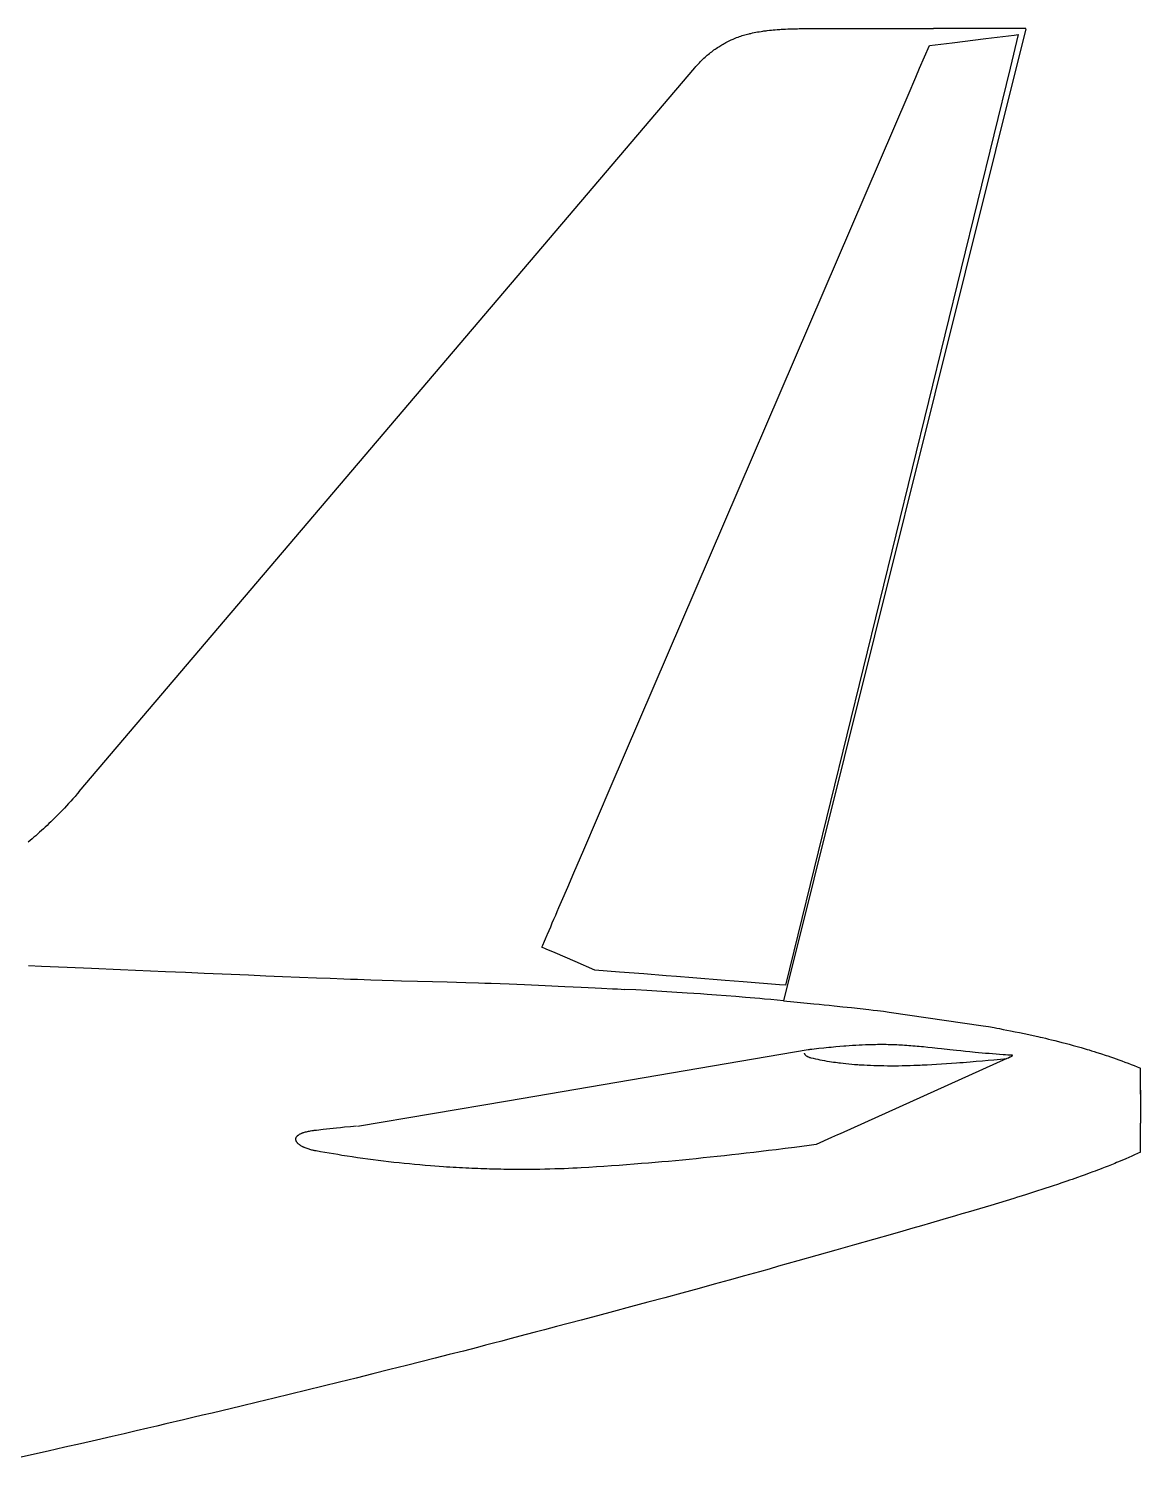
# Model space of a CAD drawing. Extents: x -62750 to 17911, y -49048 to 6133.
# Drawn here: x -32273 to -25177, y -3088 to 6039 of the extents above; entities that cross this region are included whole.
import ezdxf

# ---------------------------------------------------------------- set-up
doc = ezdxf.new("R2010")
doc.units = 0
doc.linetypes.add('DASHED', pattern=[15, 12, -3])
doc.layers.get('0').update_dxf_attribs({"linetype": 'CONTINUOUS'})

msp = doc.modelspace()

# ---------------------------------------------------------------- linework, layer by layer
at = {"color": 7}
for p, q in [((-25907.7, 6036.7), (-27453.9, -167.1)), ((-25907.3, 6038.6), (-26496.3, 6038.5)), ((-25955.9, 6000.4), (-26008.6, 5785)), ((-31949.9, 1168.6), (-28020.9, 5787.4)), ((-26008.6, 5785), (-27362.6, 254.3)), ((-27362.6, 254.3), (-27441.4, -67.7)), ((-27441.4, -67.7), (-27481.1, -64.5)), ((-26029.5, -535.4), (-27092.8, -1015.7)), ((-25177.1, -1047.8), (-25177, -947.9)), ((-25177.1, -1111.9), (-25177.1, -1033.2))]:
    msp.add_line(p, q, dxfattribs=at)
at = {"color": 7, "linetype": 'DASHED', "ltscale": 0.000878249}
msp.add_line((-27453.9, -167.1), (-27453.9, -167.1), dxfattribs=at)
at = {"color": 7, "ltscale": 0.000811561}
msp.add_line((-27453.9, -167.1), (-27453.9, -167.1), dxfattribs=at)
at = {"color": 7, "linetype": 'DASHED', "ltscale": 6.71387e-05}
msp.add_line((-27453.9, -167.1), (-27453.9, -167.1), dxfattribs=at)
at = {"color": 7, "linetype": 'DASHED', "ltscale": 0.000885457}
msp.add_line((-27453.9, -167.1), (-27453.9, -167.1), dxfattribs=at)
at = {"color": 7, "linetype": 'DASHED', "ltscale": 0.098908}
msp.add_line((-25177.1, -1115.8), (-25177.1, -1111.9), dxfattribs=at)
at = {"color": 7, "ltscale": 0.17637}
msp.add_line((-25177.1, -1122.9), (-25177.1, -1115.8), dxfattribs=at)
at = {"color": 7, "ltscale": 0.00889}
msp.add_line((-25177.1, -1118.9), (-25177.1, -1118.5), dxfattribs=at)
at = {"color": 7, "linetype": 'DASHED', "ltscale": 0.032343}
msp.add_line((-25177.1, -1120.2), (-25177.1, -1118.9), dxfattribs=at)
at = {"color": 7, "ltscale": 0.157016}
msp.add_line((-25177.1, -1126.5), (-25177.1, -1120.2), dxfattribs=at)
at = {"color": 7, "linetype": 'DASHED', "ltscale": 0.055838}
msp.add_line((-25177.1, -1125.1), (-25177.1, -1122.9), dxfattribs=at)
at = {"color": 7, "ltscale": 0.077661}
msp.add_line((-25177.1, -1128.2), (-25177.1, -1125.1), dxfattribs=at)
at = {"color": 7, "linetype": 'DASHED', "ltscale": 0.055414}
msp.add_line((-25177.1, -1128.7), (-25177.1, -1126.5), dxfattribs=at)
at = {"color": 7, "linetype": 'DASHED', "ltscale": 0.057153}
msp.add_line((-25177.1, -1130.5), (-25177.1, -1128.2), dxfattribs=at)
at = {"color": 7, "ltscale": 0.059143}
msp.add_line((-25177.1, -1131), (-25177.1, -1128.7), dxfattribs=at)
at = {"color": 7, "ltscale": 0.029846}
msp.add_line((-25177.1, -1131.7), (-25177.1, -1130.5), dxfattribs=at)
at = {"color": 7, "linetype": 'DASHED', "ltscale": 0.030432}
msp.add_line((-25177.1, -1132.3), (-25177.1, -1131), dxfattribs=at)
at = {"color": 7, "linetype": 'DASHED', "ltscale": 0.038459}
msp.add_line((-25177.1, -1133.3), (-25177.1, -1131.7), dxfattribs=at)
at = {"color": 7, "ltscale": 0.025153}
msp.add_line((-25177.1, -1133.3), (-25177.1, -1132.3), dxfattribs=at)
at = {"color": 7, "ltscale": 0.020288}
msp.add_line((-25177.1, -1134.1), (-25177.1, -1133.3), dxfattribs=at)
at = {"color": 7, "ltscale": 2.44141e-05}
msp.add_line((-25177.1, -1134.1), (-25177.1, -1134.1), dxfattribs=at)
at = {"color": 7}
for points in [[(-27788.1, 5966.6), (-27782.5, 5969.2), (-27776.8, 5971.7), (-27771.1, 5974.1), (-27766.8, 5975.9), (-27762.5, 5977.7), (-27758.1, 5979.4), (-27753.6, 5981.2), (-27744.8, 5984.5), (-27735.8, 5987.6), (-27726.7, 5990.7), (-27717.6, 5993.6), (-27709.1, 5996.2), (-27700.6, 5998.7), (-27692, 6001.1), (-27683.4, 6003.3), (-27674.6, 6005.5), (-27669.2, 6006.9), (-27663.6, 6008.1), (-27652.5, 6010.6), (-27641.3, 6013), (-27630.6, 6015.1), (-27619.8, 6017), (-27608.9, 6018.9), (-27597.9, 6020.7), (-27586.8, 6022.3), (-27579.9, 6023.3), (-27573, 6024.3), (-27565.9, 6025.2), (-27558.9, 6026.1), (-27544.7, 6027.7), (-27532.2, 6029), (-27519.6, 6030.2), (-27507, 6031.4), (-27494.3, 6032.4), (-27485.9, 6033), (-27477.6, 6033.6), (-27468.8, 6034.1), (-27460, 6034.7), (-27442.7, 6035.6), (-27426.1, 6036.3), (-27409.4, 6036.9), (-27392.6, 6037.5), (-27375.8, 6037.9), (-27364.7, 6038.1), (-27353.7, 6038.2), (-27342, 6038.4), (-27330.3, 6038.5), (-27307.3, 6038.5)], [(-27307.3, 6038.5), (-27230.8, 6038.5), (-27180.2, 6038.5), (-27080.2, 6038.5), (-26736, 6038.5), (-26556.7, 6038.5), (-26496.3, 6038.5)], [(-28020.9, 5787.4), (-28013.7, 5795.8), (-28006.3, 5804.1), (-27998.9, 5812.2), (-27995.1, 5816.3), (-27991.4, 5820.3), (-27986.3, 5825.6), (-27981.2, 5830.8), (-27976, 5836), (-27969.2, 5842.6), (-27962.4, 5849), (-27955.5, 5855.4), (-27948.6, 5861.7), (-27941.5, 5867.9), (-27934.4, 5874), (-27927.1, 5880), (-27920.1, 5885.6), (-27912.9, 5891.2), (-27905.7, 5896.7), (-27898.4, 5902.1), (-27891, 5907.3), (-27883.6, 5912.5), (-27876, 5917.6), (-27868.4, 5922.5), (-27861.4, 5927), (-27854.3, 5931.3), (-27847.2, 5935.6), (-27840, 5939.8), (-27832.7, 5943.9), (-27828.2, 5946.4), (-27823.6, 5948.9), (-27819, 5951.3), (-27814.3, 5953.7), (-27805, 5958.5), (-27796.6, 5962.6), (-27788.1, 5966.6)], [(-26523.7, 5930.3), (-26379, 5948.2), (-26162.3, 5974.9), (-26090.2, 5983.8), (-26054.1, 5988.3), (-26017.9, 5992.7), (-25981.9, 5997.2), (-25955.9, 6000.4)], [(-26586.2, 5785), (-26554.9, 5857.7), (-26523.7, 5930.3)], [(-28962.4, 254.3), (-28960.4, 258.9), (-28950.4, 282.1), (-28940.3, 305.7), (-28930.1, 329.4), (-28919.4, 354.2), (-28908.7, 379.1), (-28898.2, 403.7), (-28887.6, 428.2), (-28871, 466.8), (-28831.6, 558.7), (-28792.3, 650.2), (-28729.4, 796.5), (-28553.7, 1205.5), (-26659.6, 5614.2), (-26610.6, 5728.1), (-26586.2, 5785)], [(-31949.9, 1168.6), (-31963.1, 1153.1), (-31976.5, 1137.8), (-31989.9, 1122.6), (-32003.5, 1107.4), (-32017.1, 1092.4), (-32030.9, 1077.5), (-32044.7, 1062.7), (-32058.7, 1048), (-32072.8, 1033.4), (-32087, 1019), (-32101.2, 1004.6), (-32115.6, 990.4)], [(-32115.6, 990.4), (-32123.4, 982.7), (-32131.2, 975.1), (-32143, 963.7), (-32154.9, 952.4), (-32166.8, 941.2), (-32178.7, 930.1), (-32190.6, 919.1), (-32202.6, 908.2), (-32214.6, 897.5), (-32226.7, 886.7), (-32238.7, 876.2), (-32250.8, 865.7), (-32262.8, 855.3), (-32274.9, 845)], [(-28996.9, 174.3), (-28991.2, 187.6), (-28979.7, 214.3), (-28973.9, 227.6), (-28962.4, 254.3)], [(-28657.8, 28.7), (-28784.9, 83.2), (-28912.2, 137.8), (-28968.7, 162.1), (-28996.9, 174.3)], [(-32272.8, 57.1), (-32191.5, 53.8), (-32026.8, 46.9), (-31871.1, 40.3), (-31686.6, 32.5), (-31398.3, 20), (-31270.5, 14.5), (-31151.8, 9.5), (-30980.8, 2.3), (-30869.8, -2.3), (-30757.6, -7), (-30651.4, -11.3), (-30436.2, -20)], [(-27481.1, -64.5), (-27711, -46.3), (-27825.9, -37.2), (-28033.8, -20.8), (-28137.8, -12.6), (-28202.8, -7.4), (-28345.8, 4), (-28501.8, 16.3), (-28657.8, 28.7)], [(-30436.2, -20), (-30348.6, -23.4), (-30261.4, -26.7), (-30217.8, -28.3), (-30174.4, -29.8), (-30131.1, -31.3), (-30087.8, -32.8), (-30015.7, -35.1), (-29943.8, -37.3), (-29892.7, -38.9), (-29790.6, -41.8), (-29695.9, -44.5), (-29601.3, -47.2), (-29541.5, -48.9), (-29481.8, -50.7), (-29401, -53.2), (-29360.6, -54.5), (-29320.2, -55.8), (-29262.6, -57.8), (-29205, -59.9), (-29156.2, -61.7), (-29107.4, -63.6), (-29062.8, -65.5), (-29018.1, -67.4), (-28975.6, -69.2), (-28933.1, -71.2), (-28891.8, -73.1), (-28850.3, -75.1), (-28797.8, -77.6), (-28745.2, -80.2)], [(-28745.2, -80.2), (-28657.2, -84.6), (-28615.6, -86.7), (-28546.7, -90.1), (-28514.4, -91.8), (-28467.9, -94.2)], [(-27453.9, -167.1), (-27494.6, -163.3), (-27535.3, -159.7), (-27576, -156.1), (-27606.5, -153.4), (-27637.1, -150.8), (-27698.1, -145.7), (-27759.1, -140.8), (-27820.2, -136), (-27881.3, -131.4), (-27942.5, -126.9), (-27985.1, -123.9), (-28027.7, -120.9), (-28070.3, -118), (-28102.4, -115.9), (-28134.4, -113.8), (-28198.5, -109.7), (-28262.7, -105.8), (-28327, -102.1), (-28397.4, -98.1), (-28467.9, -94.2)], [(-27453.9, -167.1), (-27389.3, -173.2), (-27324.6, -179.5), (-27260, -185.9), (-27227.1, -189.2), (-27194.1, -192.6), (-27162.5, -195.9), (-27130.8, -199.2), (-27075.5, -205.1), (-27020.1, -211.1), (-26964.8, -217.3), (-26909.5, -223.6), (-26881.9, -226.9), (-26854.2, -230.1), (-26817.4, -234.5), (-26780.6, -239), (-26180.6, -326.2)], [(-26180.6, -326.2), (-26145.6, -332.4), (-26110.6, -338.7), (-26093.1, -341.9), (-26075.6, -345.2), (-26052.3, -349.6), (-26029, -354.1), (-26005.8, -358.6), (-25976.7, -364.4), (-25947.7, -370.4), (-25918.7, -376.4), (-25889.7, -382.6), (-25860.8, -389), (-25831.9, -395.5), (-25817.2, -398.8), (-25802.5, -402.2), (-25783, -406.8), (-25763.5, -411.4), (-25744, -416.1), (-25722.1, -421.5), (-25700.2, -427), (-25678.4, -432.6), (-25656.6, -438.3), (-25631.1, -445.1), (-25605.8, -452), (-25580.4, -459), (-25555.1, -466.2), (-25542.5, -469.9), (-25529.9, -473.6), (-25517.3, -477.3), (-25504.7, -481.1), (-25487.9, -486.2), (-25471.1, -491.4), (-25454.4, -496.6), (-25431, -504.1), (-25419.2, -507.9), (-25407.5, -511.8), (-25395.9, -515.7), (-25384.3, -519.5), (-25366.8, -525.5), (-25349.4, -531.5), (-25332, -537.6), (-25314.7, -543.9), (-25294.9, -551.1), (-25275.1, -558.4), (-25255.4, -565.9), (-25235.8, -573.5), (-25216.2, -581.2), (-25196.6, -589.1), (-25177.1, -597.1)], [(-26707.4, -450.4), (-26718.8, -449.8), (-26730.2, -449.2), (-26741.6, -448.7), (-26753, -448.3), (-26764.5, -447.9), (-26775.9, -447.6), (-26787.3, -447.4), (-26798.7, -447.2), (-26810.1, -447.1), (-26821.5, -447.1), (-26832.8, -447.1), (-26844.2, -447.1), (-26855.5, -447.2), (-26866.8, -447.4), (-26878.1, -447.6), (-26889.4, -447.9), (-26910.2, -448.5), (-26931.1, -449.3), (-26951.9, -450.2), (-26972.6, -451.2), (-26993.4, -452.3), (-27014.1, -453.6), (-27035, -455), (-27055.8, -456.5), (-27069.1, -457.5), (-27094.6, -459.6), (-27120.3, -461.8), (-27135.5, -463.2), (-27150.8, -464.7), (-27166.2, -466.2), (-27181.7, -467.8), (-27197.3, -469.4), (-27228.7, -472.8), (-27244.3, -474.4), (-27258.5, -476)], [(-25993.6, -515.3), (-26008.4, -514.5), (-26023.3, -513.5), (-26038.4, -512.5), (-26053.5, -511.5), (-26075.7, -509.8), (-26097.9, -508.1), (-26120.2, -506.4), (-26142.6, -504.5), (-26164.7, -502.7), (-26187, -500.7), (-26209.2, -498.7), (-26231.5, -496.6), (-26264.8, -493.4), (-26293.5, -490.5), (-26322.3, -487.5), (-26351.1, -484.5), (-26392.1, -480), (-26445.4, -474.2), (-26472.1, -471.3), (-26506.4, -467.6), (-26533.8, -464.8), (-26561.1, -462), (-26574.7, -460.7), (-26588.2, -459.5), (-26601.7, -458.3), (-26615.1, -457.1), (-26628.5, -456), (-26641.8, -454.9), (-26655.1, -453.9), (-26668.2, -453), (-26681.3, -452.1), (-26694.4, -451.2), (-26707.4, -450.4)], [(-27297, -480.6), (-29215.5, -807.2), (-30174.3, -970.3)], [(-27322.5, -500.7), (-27322.4, -501.3), (-27322.3, -502.1), (-27322.1, -502.9), (-27321.5, -504.5), (-27320.9, -505.9), (-27320.2, -507.3), (-27319.4, -508.6), (-27318.5, -509.9), (-27317.5, -511.1), (-27316.1, -512.7), (-27314.6, -514.2), (-27313, -515.7), (-27311.3, -517), (-27310.1, -517.9), (-27308.9, -518.7), (-27306.4, -520.3), (-27303.9, -521.8), (-27301.3, -523.2), (-27298.6, -524.5), (-27296.8, -525.3), (-27295.1, -526), (-27291.5, -527.4), (-27287.9, -528.6), (-27284.2, -529.7), (-27280.5, -530.8), (-27278.4, -531.3)], [(-27258.5, -476), (-27272.9, -477.5), (-27279.4, -478.2), (-27285.7, -478.9), (-27291.6, -479.8), (-27297, -480.6)], [(-27278.4, -531.3), (-27264.5, -534.5), (-27250.5, -537.7), (-27236.2, -540.7), (-27221.7, -543.6), (-27207, -546.5), (-27192.2, -549.2), (-27177.1, -551.8), (-27161.9, -554.3), (-27149, -556.3), (-27135.9, -558.2), (-27122.8, -560), (-27109.5, -561.8), (-27100.6, -562.9), (-27091.7, -564), (-27073.7, -566.1), (-27055.7, -568.1), (-27037.5, -569.9), (-27019.2, -571.5), (-27000.8, -573), (-26990.8, -573.8), (-26980.8, -574.5), (-26970.6, -575.2), (-26960.4, -575.9), (-26940.1, -577.1), (-26919.7, -578.2), (-26899.3, -579.1), (-26878.9, -579.8), (-26858.4, -580.5), (-26847.1, -580.7), (-26835.9, -581), (-26813.4, -581.4), (-26790.9, -581.6), (-26768.4, -581.7), (-26745.9, -581.7)], [(-26745.9, -581.7), (-26721.2, -581.5), (-26696.5, -581.1), (-26671.7, -580.6), (-26647, -580), (-26622.3, -579.2), (-26597.6, -578.3), (-26583, -577.7), (-26568.5, -577.1), (-26553.4, -576.4), (-26538.2, -575.7), (-26508.5, -574.2), (-26478.9, -572.5), (-26446.5, -570.5), (-26414.2, -568.3), (-26381.8, -566), (-26349.5, -563.6), (-26328.8, -562), (-26308.1, -560.4), (-26285.8, -558.6), (-26263.4, -556.7), (-26224.4, -553.4), (-26185.4, -549.9), (-26148.5, -546.6), (-26111.6, -543.2), (-26070.6, -539.3), (-26029.5, -535.4)], [(-26029.5, -535.4), (-26026.3, -534), (-26019.1, -530.6), (-26009.2, -525.9), (-26006.3, -524.6), (-26001.7, -522.3), (-25999.6, -521.2), (-25998.3, -520.5), (-25997, -519.8), (-25995.9, -519.1), (-25995.1, -518.5), (-25994.3, -518), (-25993.9, -517.6), (-25993.5, -517.2), (-25993.2, -516.9), (-25993.1, -516.6), (-25992.9, -516.3), (-25992.9, -516)], [(-25176.7, -763.3), (-25176.8, -701), (-25176.9, -638.6), (-25177.1, -597.1)], [(-25176.7, -738.8), (-25176.7, -738.5), (-25176.7, -738.5), (-25176.7, -738.6), (-25176.7, -739.3), (-25176.7, -787.1), (-25176.7, -853), (-25176.9, -923.7), (-25177, -947.9)], [(-30438.1, -1125.7), (-30442.3, -1124.9), (-30446.5, -1124.1), (-30450.6, -1123.3), (-30454.6, -1122.4), (-30460, -1121.2), (-30465.4, -1119.9), (-30470.7, -1118.5), (-30476.9, -1116.8), (-30483.1, -1114.9), (-30489.2, -1113), (-30495.2, -1110.9), (-30501, -1108.8), (-30506.6, -1106.6), (-30512, -1104.3), (-30514.7, -1103.1), (-30517.3, -1101.9), (-30520.7, -1100.2), (-30524.1, -1098.5), (-30527.3, -1096.8), (-30531.3, -1094.5), (-30535.2, -1092.2), (-30538.8, -1089.8), (-30542.4, -1087.3), (-30544.1, -1086.1), (-30545.7, -1084.8), (-30547.3, -1083.5), (-30548.8, -1082.2), (-30551.4, -1079.9), (-30553.7, -1077.6), (-30555.9, -1075.3), (-30557, -1074.1), (-30557.9, -1072.9), (-30559.5, -1070.9), (-30560.9, -1068.9), (-30562.2, -1066.9), (-30563.4, -1064.8), (-30564.4, -1062.7), (-30565.2, -1060.7), (-30565.9, -1058.6), (-30566.4, -1056.6), (-30566.8, -1054.6), (-30567, -1052.6), (-30567.1, -1050.6), (-30567, -1048.6), (-30566.8, -1046.6), (-30566.4, -1044.6), (-30565.8, -1042.7), (-30565.1, -1040.8), (-30564.7, -1039.8), (-30564.2, -1038.8), (-30563.2, -1036.9), (-30561.9, -1035.1), (-30560.6, -1033.2), (-30559.1, -1031.4), (-30557.7, -1030), (-30556.3, -1028.5), (-30554.8, -1027.2), (-30553.5, -1026.1), (-30552.3, -1025.1), (-30551, -1024.1), (-30549.6, -1023.2), (-30548.2, -1022.2), (-30546.7, -1021.2), (-30543.6, -1019.4), (-30540.4, -1017.6), (-30537, -1015.9), (-30533.5, -1014.2), (-30529.8, -1012.6), (-30526.1, -1011.1), (-30522.2, -1009.7), (-30519.5, -1008.8), (-30516.9, -1007.9), (-30511.4, -1006.2), (-30505.8, -1004.6), (-30499.4, -1003), (-30492.9, -1001.4), (-30486.2, -1000), (-30479.4, -998.7), (-30472.6, -997.4), (-30465.6, -996.3), (-30460.4, -995.5), (-30455.2, -994.7), (-30449.7, -993.9), (-30444.2, -993.2), (-30434.8, -992.1)], [(-30434.8, -992.1), (-30392.1, -987.3), (-30349.5, -982.6), (-30307, -978.1), (-30281.6, -975.4), (-30256.2, -972.9), (-30218.5, -969.1), (-30180.7, -965.6)], [(-27245.6, -1084.7), (-27291.6, -1090.9), (-27337.6, -1096.9), (-27383.7, -1102.9), (-27443, -1110.5), (-27502.4, -1118), (-27550.1, -1123.9), (-27597.9, -1129.6), (-27645, -1135.2), (-27692.1, -1140.7), (-27739.2, -1146.1), (-27785.4, -1151.3), (-27831.7, -1156.5), (-27877, -1161.4), (-27922.4, -1166.2), (-27966.9, -1170.8), (-28011.5, -1175.3), (-28056.1, -1179.7), (-28099.9, -1184), (-28143.7, -1188.1), (-28187.6, -1192.2), (-28230.6, -1196), (-28273.7, -1199.8), (-28316.8, -1203.4), (-28359.9, -1206.9), (-28408.1, -1210.8), (-28456.2, -1214.4), (-28504.4, -1218), (-28552.6, -1221.4), (-28600.7, -1224.6), (-28648.9, -1227.7), (-28697, -1230.7), (-28745.1, -1233.5)], [(-27092.8, -1015.7), (-27111, -1023.9), (-27148.3, -1040.8), (-27245.6, -1084.7)], [(-28745.1, -1233.5), (-28772.3, -1235), (-28799.7, -1236.4), (-28827, -1237.7), (-28854.5, -1238.9), (-28881.9, -1239.9), (-28913.8, -1241), (-28945.7, -1242), (-28977.6, -1242.7), (-29009.4, -1243.4), (-29040.6, -1243.8), (-29071.7, -1244.2), (-29102.8, -1244.3), (-29125.7, -1244.4), (-29148.6, -1244.3), (-29171.4, -1244.2), (-29188.7, -1244.1), (-29206, -1243.9), (-29223.4, -1243.7), (-29240.6, -1243.4), (-29258.4, -1243.1), (-29276.2, -1242.7), (-29294.1, -1242.3), (-29312.1, -1241.9), (-29330.4, -1241.4), (-29348.7, -1240.8), (-29367.4, -1240.2), (-29386.1, -1239.5), (-29405.3, -1238.8), (-29424.4, -1238.1), (-29443.8, -1237.2), (-29463.3, -1236.3), (-29483.1, -1235.4), (-29503, -1234.4), (-29523.1, -1233.3), (-29543.2, -1232.2), (-29563.7, -1231), (-29584.1, -1229.7), (-29604.7, -1228.4), (-29625.3, -1227), (-29653.1, -1225), (-29680.9, -1223), (-29708.6, -1220.8), (-29742, -1218.1), (-29775.3, -1215.2), (-29808.7, -1212.2), (-29842, -1209), (-29875.3, -1205.7), (-29908.5, -1202.2), (-29941.7, -1198.6), (-29974.9, -1194.8), (-30008.1, -1190.9), (-30041.2, -1186.8), (-30074.3, -1182.6), (-30107.4, -1178.2), (-30140.5, -1173.6), (-30173.6, -1168.9), (-30206.6, -1164.1), (-30239.6, -1159), (-30272.7, -1153.9), (-30299.9, -1149.5), (-30327.2, -1145), (-30354.4, -1140.4), (-30382.3, -1135.6), (-30410.2, -1130.7), (-30438.1, -1125.7)], [(-25177.1, -1134.1), (-25195.5, -1142.6), (-25213.9, -1151), (-25232.4, -1159.4), (-25251, -1167.6), (-25269.7, -1175.7), (-25285.3, -1182.4), (-25300.9, -1189), (-25316.6, -1195.5), (-25328.4, -1200.4), (-25340.2, -1205.3), (-25361, -1213.7), (-25381.7, -1222), (-25402.6, -1230.2), (-25423.5, -1238.3), (-25437.4, -1243.6), (-25451.3, -1248.9), (-25465.4, -1254.2), (-25479.5, -1259.5), (-25504.2, -1268.6), (-25529, -1277.7), (-25553.9, -1286.7), (-25578.8, -1295.5), (-25595.1, -1301.3), (-25611.5, -1307), (-25628.5, -1312.9), (-25645.5, -1318.7), (-25678.9, -1330.1), (-25705.7, -1339.1), (-25732.5, -1348), (-25759.3, -1356.9), (-25779.5, -1363.5), (-25799.7, -1370.1), (-25840, -1383.1), (-25872.3, -1393.3), (-25904.5, -1403.5), (-25936.8, -1413.6), (-25961, -1421.1), (-25985.2, -1428.6), (-26033.7, -1443.5), (-26082.2, -1458.3), (-26130.8, -1473), (-26166.9, -1483.8), (-26203.1, -1494.6), (-26239.9, -1505.5), (-26276.7, -1516.4), (-26316.8, -1528.2), (-26356.9, -1540), (-26437.1, -1563.4), (-26517.4, -1586.7), (-26573.1, -1602.8), (-26628.8, -1618.9), (-26693.7, -1637.6), (-26758.7, -1656.2), (-26879.6, -1690.9), (-27000.6, -1725.3), (-27121.5, -1759.7), (-27242.6, -1793.9), (-27363.9, -1828.1), (-27485.7, -1862.3), (-27546.7, -1879.4), (-27607.8, -1896.4), (-27704.1, -1923.2), (-27800.5, -1949.9), (-27897, -1976.4), (-27993.5, -2002.9), (-28102.7, -2032.7), (-28212, -2062.4), (-28321.2, -2092), (-28430.6, -2121.4), (-28540.2, -2150.8), (-28642.6, -2178.1), (-28745.2, -2205.4)], [(-28745.2, -2205.4), (-28902.9, -2247.2), (-28980.8, -2267.9), (-29038.9, -2283.2), (-29096.8, -2298.5), (-29200.5, -2325.7), (-29252.9, -2339.4), (-29305.4, -2353.1), (-29356.4, -2366.3), (-29407.5, -2379.5), (-29497.7, -2402.8), (-29588.2, -2426), (-29678.8, -2449.1), (-29769.6, -2472.1), (-29860.5, -2495), (-29967.9, -2521.9), (-30075.4, -2548.7), (-30183, -2575.4), (-30287.5, -2601.2), (-30391.9, -2626.9), (-30496.3, -2652.5), (-30600.7, -2677.9), (-30706.1, -2703.6), (-30811.5, -2729.1), (-30916.8, -2754.4), (-31039, -2783.7), (-31101.3, -2798.6), (-31163.5, -2813.4), (-31223.6, -2827.7), (-31283.6, -2841.9), (-31397.2, -2868.7), (-31454.1, -2882), (-31511, -2895.3), (-31587, -2913), (-31663.1, -2930.7), (-31739.3, -2948.3), (-31840, -2971.4), (-31940.8, -2994.4), (-32041.7, -3017.3), (-32147.8, -3041.3), (-32253.6, -3064.9), (-32359, -3088.4)]]:
    msp.add_lwpolyline(points, dxfattribs=at)
at = {"color": 7, "linetype": 'DASHED'}
msp.add_lwpolyline([(-25177.1, -1134.1), (-25177.1, -1134.1), (-25177.1, -1134.1), (-25177.1, -1133.3)], dxfattribs=at)

doc.saveas('drawing.dxf')
